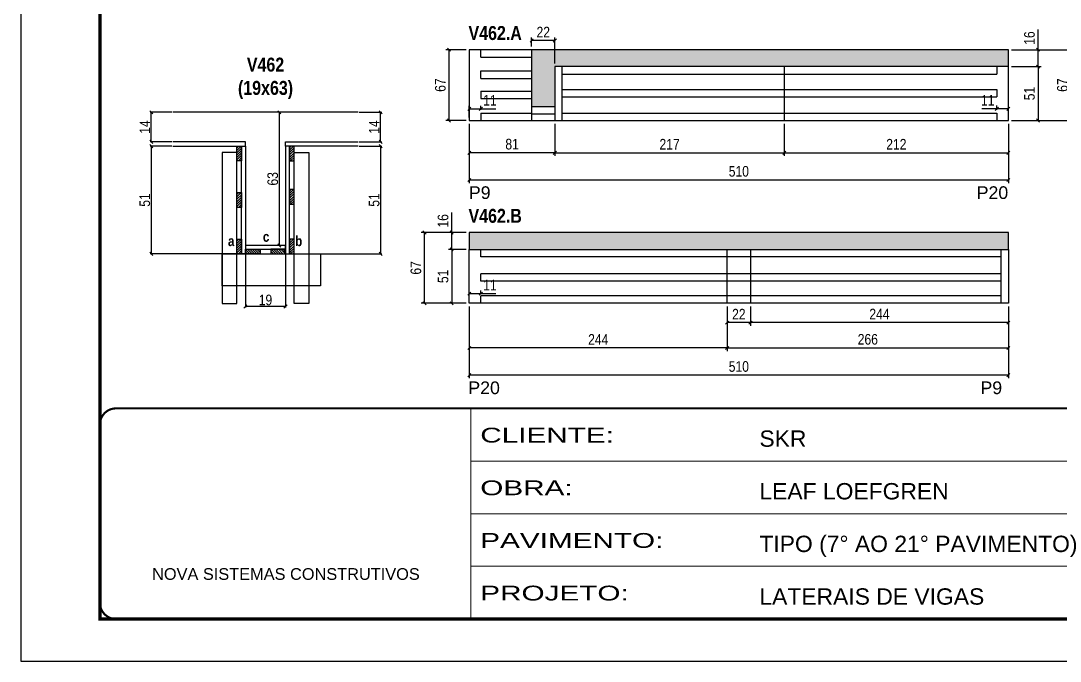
# Model space of a CAD drawing. Extents: x 3309 to 9563, y -2522 to 14608.
# Drawn here: x 4908 to 5891, y 7815 to 8421 of the extents above; entities that cross this region are included whole.
import ezdxf

# ---------------------------------------------------------------- set-up
doc = ezdxf.new("R2010")
doc.units = 0
doc.linetypes.add('CONTINUO', pattern=[0])
doc.linetypes.add('DASHED', pattern=[0.75, 0.5, -0.25])
for name, color, linetype in [('5', 5, 'Continuous'), ('COTA', 241, 'Continuous'), ('detalhes', 4, 'Continuous'), ('NOMENCLATURA', 7, 'Continuous'), ('Painéis', 200, 'Continuous'), ('SARR_2.2x7', 40, 'Continuous'), ('SARR_3.5x7', 81, 'Continuous')]:
    doc.layers.add(name, color=color, linetype=linetype)
for name, color, linetype, lineweight in [('CONCRETO', 251, 'Continuous', 25), ('Folhas', 255, 'Continuous', 9), ('SARRAFO DE PRESSAO', 251, 'DASHED', 9)]:
    doc.layers.add(name, color=color, linetype=linetype, lineweight=lineweight)
doc.layers.add('Laje_Perimetro', color=7, linetype='Continuous', plot=False)
doc.styles.add('ARIAL', font='arial.ttf')
doc.styles.add('COTA TECNICA', font='techl___.ttf', dxfattribs={"height": 10})
doc.styles.add('COTA TECNICA 2X', font='techl___.ttf', dxfattribs={"height": 10})
doc.styles.get("Standard").update_dxf_attribs({"font": 'arial.ttf'})
doc.styles.add('TECNICA', font='techb___.ttf', dxfattribs={"height": 10})
doc.styles.add('Tecnologia', font='')
doc.styles.get('Tecnologia').set_extended_font_data('Forgotten Futurist')
doc.dimstyles.new('PAINEL', dxfattribs={"dimtxt": 10, "dimasz": 3, "dimexe": 3, "dimexo": 3, "dimgap": 3, "dimtad": 1, "dimdec": 1, "dimzin": 12, "dimdsep": 46, "dimtxsty": 'COTA TECNICA', "dimblk1": 'OBLIQUE', "dimblk2": 'OBLIQUE', "dimsah": 1, "dimcen": 0.9, "dimclrd": 4, "dimclre": 4, "dimclrt": 240, "dimadec": 1, "dimazin": 3, "dimtfac": 1, "dimtdec": 1, "dimtmove": 0, "dimatfit": 3, "dimfxl": 1, "dimtolj": 1, "dimtzin": 12, "dimarcsym": 0})
doc.dimstyles.new('SECAO', dxfattribs={"dimscale": 0.333333, "dimtxt": 5, "dimasz": 9, "dimexe": 3, "dimexo": 3, "dimgap": 3, "dimtad": 1, "dimdec": 1, "dimlfac": 0.5, "dimzin": 12, "dimdsep": 46, "dimtxsty": 'COTA TECNICA 2X', "dimblk1": 'OBLIQUE', "dimblk2": 'OBLIQUE', "dimsah": 1, "dimcen": 0.9, "dimclrd": 4, "dimclre": 4, "dimclrt": 240, "dimadec": 1, "dimazin": 3, "dimtfac": 1, "dimtdec": 1, "dimtmove": 0, "dimatfit": 3, "dimfxl": 1, "dimtolj": 1, "dimtzin": 12, "dimarcsym": 0})
pattern_1 = [(135, (38355.8863, -115311.7013), (-1.122532015, -1.122532015), [])]
pattern_2 = [(45, (-118399.822, -24933.0702), (-1.122532015, 1.122532015), [])]
pattern_3 = [(45, (-118399.822, -25021.0702), (-1.122532015, 1.122532015), [])]

# ---------------------------------------------------------------- blocks, each defined once
blk = doc.blocks.new('9999999999')
at = {"color": 30, "linetype": 'CONTINUO'}
for p, q in [((98564.56, 34230.21), (98564.56, 34429.45)), ((98564.56, 34379.64), (99583.98, 34379.64)), ((98564.56, 34329.83), (99487.98, 34329.83)), ((98564.56, 34280.02), (99487.98, 34280.02))]:
    blk.add_line(p, q, dxfattribs=at)
at = {"color": 30, "linetype": 'CONTINUO', "const_width": 2}
blk.add_lwpolyline([(99583.98, 34230.21), (99583.98, 34414.45, 0.414214), (99568.98, 34429.45), (98228.98, 34429.45, 0.414214), (98213.98, 34414.45), (98213.98, 34245.21, 0.414214), (98228.98, 34230.21), (99583.98, 34230.21)], format="xyb", dxfattribs=at)
at = {"layer": 'Folhas'}
blk.add_lwpolyline([(98138.98, 34190.21), (99623.98, 34190.21), (99623.98, 35240.21), (98138.98, 35240.21)], close=True, dxfattribs=at)
at = {"layer": 'Folhas', "color": 30, "const_width": 3}
blk.add_lwpolyline([(98213.98, 34230.21), (99583.98, 34230.21), (99583.98, 35200.21), (98213.98, 35200.21)], close=True, dxfattribs=at)
at = {"color": 7, "linetype": 'Continuous', "ltscale": 5, "style": 'ARIAL'}
for s, height, p in [('SKR', 15.483, (98837.68, 34393.13)), ('LEAF LOEFGREN', 15.4829, (98837.68, 34343.32)), ('TIPO (7° AO 21° PAVIMENTO)', 15.4829, (98837.68, 34293.51)), ('NOVA SISTEMAS CONSTRUTIVOS', 11.0592, (98263.19, 34267.21)), ('LATERAIS DE VIGAS', 15.4829, (98837.68, 34243.7))]:
    blk.add_text(s, height=height, dxfattribs=at).set_placement(p)
at = {"layer": 'Folhas', "color": 7, "style": 'Tecnologia', "width": 1.5}
for s, p in [('CLIENTE:', (98573.65, 34397.17)), ('OBRA:', (98573.65, 34347.31)), ('PAVIMENTO:', (98573.65, 34297.5)), ('PROJETO:', (98573.65, 34247.69))]:
    blk.add_text(s, height=14, dxfattribs=at).set_placement(p)
blk = doc.blocks.new('_Oblique')
at = {"color": 0, "linetype": 'ByBlock', "lineweight": -2}
blk.add_line((-0.5, -0.5), (0.5, 0.5), dxfattribs=at)
blk = doc.blocks.new('*D2067')
at = {"layer": 'COTA', "color": 4, "lineweight": -2, "transparency": 16777216}
for p, q in [((5120.35, 8199.47), (5120.35, 8149.72)), ((5158.35, 8199.47), (5158.35, 8149.72)), ((5158.35, 8150.72), (5120.35, 8150.72))]:
    blk.add_line(p, q, dxfattribs=at)
at = {"layer": 'Defpoints', "color": 0, "transparency": 16777216}
for p in [(5120.35, 8200.47), (5158.35, 8200.47), (5120.35, 8150.72)]:
    blk.add_point(p, dxfattribs=at)
at = {"layer": 'COTA', "color": 4, "lineweight": -2, "transparency": 16777216, "xscale": 3, "yscale": 3, "zscale": 3, "rotation": 180}
blk.add_blockref('_Oblique', (5120.35, 8150.72), dxfattribs=at)
at = {"layer": 'COTA', "color": 4, "lineweight": -2, "transparency": 16777216, "xscale": 3, "yscale": 3, "zscale": 3}
blk.add_blockref('_Oblique', (5158.35, 8150.72), dxfattribs=at)
at = {"layer": 'COTA', "color": 240, "transparency": 16777216, "insert": (5139.35, 8156.81), "char_height": 10, "attachment_point": 5, "style": 'COTA TECNICA 2X'}
blk.add_mtext('\\A1;19', dxfattribs=at)
blk = doc.blocks.new('*D2068')
at = {"layer": 'COTA', "color": 4, "lineweight": -2, "transparency": 16777216}
for p, q in [((5050.65, 8302.47), (5030.3, 8302.47)), ((5031.3, 8302.47), (5031.3, 8200.47)), ((5111.35, 8200.47), (5030.3, 8200.47))]:
    blk.add_line(p, q, dxfattribs=at)
at = {"layer": 'Defpoints', "color": 0, "transparency": 16777216}
for p in [(5051.65, 8302.47), (5031.3, 8200.47), (5112.35, 8200.47, 0)]:
    blk.add_point(p, dxfattribs=at)
at = {"layer": 'COTA', "color": 4, "lineweight": -2, "transparency": 16777216, "xscale": 3, "yscale": 3, "zscale": 3}
for p, rotation in [((5031.3, 8302.47), 90), ((5031.3, 8200.47), 270)]:
    blk.add_blockref('_Oblique', p, dxfattribs=dict(at, rotation=rotation))
at = {"layer": 'COTA', "color": 240, "transparency": 16777216, "insert": (5025.19, 8251.47), "char_height": 10, "attachment_point": 5, "rotation": 90, "style": 'COTA TECNICA 2X'}
blk.add_mtext('\\A1;51', dxfattribs=at)
blk = doc.blocks.new('*D2069')
at = {"layer": 'COTA', "color": 4, "lineweight": -2, "transparency": 16777216}
for p, q in [((5228.05, 8302.47), (5249.27, 8302.47)), ((5248.27, 8302.47), (5248.27, 8200.47)), ((5167.35, 8200.47), (5249.27, 8200.47))]:
    blk.add_line(p, q, dxfattribs=at)
at = {"layer": 'Defpoints', "color": 0, "transparency": 16777216}
for p in [(5227.05, 8302.47), (5166.35, 8200.47, 0), (5248.27, 8200.47)]:
    blk.add_point(p, dxfattribs=at)
at = {"layer": 'COTA', "color": 4, "lineweight": -2, "transparency": 16777216, "xscale": 3, "yscale": 3, "zscale": 3}
for p, rotation in [((5248.27, 8302.47), 90), ((5248.27, 8200.47), 270)]:
    blk.add_blockref('_Oblique', p, dxfattribs=dict(at, rotation=rotation))
at = {"layer": 'COTA', "color": 240, "transparency": 16777216, "insert": (5242.16, 8251.47), "char_height": 10, "attachment_point": 5, "rotation": 90, "style": 'COTA TECNICA 2X'}
blk.add_mtext('\\A1;51', dxfattribs=at)
blk = doc.blocks.new('*D2070')
at = {"layer": 'COTA', "color": 4, "lineweight": -2, "transparency": 16777216}
for p, q in [((5157.35, 8334.47), (5151.49, 8334.47)), ((5152.49, 8208.47), (5152.49, 8334.47)), ((5157.35, 8208.47), (5151.49, 8208.47))]:
    blk.add_line(p, q, dxfattribs=at)
at = {"layer": 'Defpoints', "color": 0, "transparency": 16777216}
for p in [(5152.49, 8334.47), (5158.35, 8334.47), (5158.35, 8208.47)]:
    blk.add_point(p, dxfattribs=at)
at = {"layer": 'COTA', "color": 4, "lineweight": -2, "transparency": 16777216, "xscale": 3, "yscale": 3, "zscale": 3}
for p, rotation in [((5152.49, 8334.47), 90), ((5152.49, 8208.47), 270)]:
    blk.add_blockref('_Oblique', p, dxfattribs=dict(at, rotation=rotation))
at = {"layer": 'COTA', "color": 240, "transparency": 16777216, "insert": (5146.27, 8271.47), "char_height": 10, "attachment_point": 5, "rotation": 90, "style": 'COTA TECNICA 2X'}
blk.add_mtext('\\A1;63', dxfattribs=at)
blk = doc.blocks.new('*D2071')
at = {"layer": 'COTA', "color": 4, "lineweight": -2, "transparency": 16777216}
for p, q in [((5228.05, 8334.47), (5249.27, 8334.47)), ((5248.27, 8306.47), (5248.27, 8334.47)), ((5228.05, 8306.47), (5249.27, 8306.47))]:
    blk.add_line(p, q, dxfattribs=at)
at = {"layer": 'Defpoints', "color": 0, "transparency": 16777216}
for p in [(5227.05, 8334.47), (5248.27, 8334.47), (5227.05, 8306.47)]:
    blk.add_point(p, dxfattribs=at)
at = {"layer": 'COTA', "color": 4, "lineweight": -2, "transparency": 16777216, "xscale": 3, "yscale": 3, "zscale": 3}
for p, rotation in [((5248.27, 8334.47), 90), ((5248.27, 8306.47), 270)]:
    blk.add_blockref('_Oblique', p, dxfattribs=dict(at, rotation=rotation))
at = {"layer": 'COTA', "color": 240, "transparency": 16777216, "insert": (5242.19, 8320.47), "char_height": 10, "attachment_point": 5, "rotation": 90, "style": 'COTA TECNICA 2X'}
blk.add_mtext('\\A1;14', dxfattribs=at)
blk = doc.blocks.new('*D2072')
at = {"layer": 'COTA', "color": 4, "lineweight": -2, "transparency": 16777216}
for p, q in [((5050.65, 8334.47), (5030.3, 8334.47)), ((5031.3, 8306.47), (5031.3, 8334.47)), ((5050.65, 8306.47), (5030.3, 8306.47))]:
    blk.add_line(p, q, dxfattribs=at)
at = {"layer": 'Defpoints', "color": 0, "transparency": 16777216}
for p in [(5031.3, 8334.47), (5051.65, 8334.47), (5051.65, 8306.47)]:
    blk.add_point(p, dxfattribs=at)
at = {"layer": 'COTA', "color": 4, "lineweight": -2, "transparency": 16777216, "xscale": 3, "yscale": 3, "zscale": 3}
for p, rotation in [((5031.3, 8334.47), 90), ((5031.3, 8306.47), 270)]:
    blk.add_blockref('_Oblique', p, dxfattribs=dict(at, rotation=rotation))
at = {"layer": 'COTA', "color": 240, "transparency": 16777216, "insert": (5025.23, 8320.47), "char_height": 10, "attachment_point": 5, "rotation": 90, "style": 'COTA TECNICA 2X'}
blk.add_mtext('\\A1;14', dxfattribs=at)
blk = doc.blocks.new('*D2078')
at = {"layer": 'COTA', "color": 4, "lineweight": -2, "transparency": 16777216}
for p, q in [((5332.12, 8323.68), (5332.12, 8267.43)), ((5842.12, 8323.68), (5842.12, 8267.43)), ((5332.12, 8270.43), (5842.12, 8270.43))]:
    blk.add_line(p, q, dxfattribs=at)
at = {"layer": 'Defpoints', "color": 0, "transparency": 16777216}
for p in [(5332.12, 8326.68), (5842.12, 8326.68), (5842.12, 8270.43)]:
    blk.add_point(p, dxfattribs=at)
at = {"layer": 'COTA', "color": 4, "lineweight": -2, "transparency": 16777216, "xscale": 3, "yscale": 3, "zscale": 3, "rotation": 180}
blk.add_blockref('_Oblique', (5332.12, 8270.43), dxfattribs=at)
at = {"layer": 'COTA', "color": 4, "lineweight": -2, "transparency": 16777216, "xscale": 3, "yscale": 3, "zscale": 3}
blk.add_blockref('_Oblique', (5842.12, 8270.43), dxfattribs=at)
at = {"layer": 'COTA', "color": 240, "transparency": 16777216, "insert": (5587.12, 8278.54), "char_height": 10, "attachment_point": 5, "style": 'COTA TECNICA'}
blk.add_mtext('\\A1;510', dxfattribs=at)
blk = doc.blocks.new('*D2079')
at = {"layer": 'COTA', "color": 4, "lineweight": -2, "transparency": 16777216}
for p, q in [((5413.12, 8323.68), (5413.12, 8293.16)), ((5630.12, 8323.68), (5630.12, 8293.16)), ((5413.12, 8296.16), (5630.12, 8296.16))]:
    blk.add_line(p, q, dxfattribs=at)
at = {"layer": 'Defpoints', "color": 0, "transparency": 16777216}
for p in [(5413.12, 8326.68), (5630.12, 8326.68), (5630.12, 8296.16)]:
    blk.add_point(p, dxfattribs=at)
at = {"layer": 'COTA', "color": 4, "lineweight": -2, "transparency": 16777216, "xscale": 3, "yscale": 3, "zscale": 3, "rotation": 180}
blk.add_blockref('_Oblique', (5413.12, 8296.16), dxfattribs=at)
at = {"layer": 'COTA', "color": 4, "lineweight": -2, "transparency": 16777216, "xscale": 3, "yscale": 3, "zscale": 3}
blk.add_blockref('_Oblique', (5630.12, 8296.16), dxfattribs=at)
at = {"layer": 'COTA', "color": 240, "transparency": 16777216, "insert": (5521.62, 8304.23), "char_height": 10, "attachment_point": 5, "style": 'COTA TECNICA'}
blk.add_mtext('\\A1;217', dxfattribs=at)
blk = doc.blocks.new('*D2080')
at = {"layer": 'COTA', "color": 4, "lineweight": -2, "transparency": 16777216}
for p, q in [((5630.12, 8323.68), (5630.12, 8293.16)), ((5842.12, 8323.68), (5842.12, 8293.16)), ((5630.12, 8296.16), (5842.12, 8296.16))]:
    blk.add_line(p, q, dxfattribs=at)
at = {"layer": 'Defpoints', "color": 0, "transparency": 16777216}
for p in [(5630.12, 8326.68), (5842.12, 8326.68), (5842.12, 8296.16)]:
    blk.add_point(p, dxfattribs=at)
at = {"layer": 'COTA', "color": 4, "lineweight": -2, "transparency": 16777216, "xscale": 3, "yscale": 3, "zscale": 3, "rotation": 180}
blk.add_blockref('_Oblique', (5630.12, 8296.16), dxfattribs=at)
at = {"layer": 'COTA', "color": 4, "lineweight": -2, "transparency": 16777216, "xscale": 3, "yscale": 3, "zscale": 3}
blk.add_blockref('_Oblique', (5842.12, 8296.16), dxfattribs=at)
at = {"layer": 'COTA', "color": 240, "transparency": 16777216, "insert": (5736.12, 8304.22), "char_height": 10, "attachment_point": 5, "style": 'COTA TECNICA'}
blk.add_mtext('\\A1;212', dxfattribs=at)
blk = doc.blocks.new('*D2081')
at = {"layer": 'COTA', "color": 4, "lineweight": -2, "transparency": 16777216}
for p, q in [((5845.12, 8377.68), (5873.18, 8377.68)), ((5870.18, 8377.68), (5870.18, 8326.68)), ((5845.12, 8326.68), (5873.18, 8326.68))]:
    blk.add_line(p, q, dxfattribs=at)
at = {"layer": 'Defpoints', "color": 0, "transparency": 16777216}
for p in [(5842.12, 8377.68), (5842.12, 8326.68), (5870.18, 8326.68)]:
    blk.add_point(p, dxfattribs=at)
at = {"layer": 'COTA', "color": 4, "lineweight": -2, "transparency": 16777216, "xscale": 3, "yscale": 3, "zscale": 3}
for p, rotation in [((5870.18, 8377.68), 90), ((5870.18, 8326.68), 270)]:
    blk.add_blockref('_Oblique', p, dxfattribs=dict(at, rotation=rotation))
at = {"layer": 'COTA', "color": 240, "transparency": 16777216, "insert": (5862.07, 8352.18), "char_height": 10, "attachment_point": 5, "rotation": 90, "style": 'COTA TECNICA'}
blk.add_mtext('\\A1;51', dxfattribs=at)
blk = doc.blocks.new('*D2082')
at = {"layer": 'COTA', "color": 4, "lineweight": -2, "transparency": 16777216}
for p, q in [((5870.18, 8393.68), (5870.18, 8412.69)), ((5845.12, 8393.68), (5873.18, 8393.68)), ((5870.18, 8377.68), (5870.18, 8393.68)), ((5845.12, 8377.68), (5873.18, 8377.68))]:
    blk.add_line(p, q, dxfattribs=at)
at = {"layer": 'Defpoints', "color": 0, "transparency": 16777216}
for p in [(5842.12, 8393.68), (5870.18, 8393.68), (5842.12, 8377.68)]:
    blk.add_point(p, dxfattribs=at)
at = {"layer": 'COTA', "color": 4, "lineweight": -2, "transparency": 16777216, "xscale": 3, "yscale": 3, "zscale": 3}
for p, rotation in [((5870.18, 8393.68), 90), ((5870.18, 8377.68), 270)]:
    blk.add_blockref('_Oblique', p, dxfattribs=dict(at, rotation=rotation))
at = {"layer": 'COTA', "color": 240, "transparency": 16777216, "insert": (5862.08, 8404.69), "char_height": 10, "attachment_point": 5, "rotation": 90, "style": 'COTA TECNICA'}
blk.add_mtext('\\A1;16', dxfattribs=at)
blk = doc.blocks.new('*D2083')
at = {"layer": 'COTA', "color": 4, "lineweight": -2, "transparency": 16777216}
for p, q in [((5845.12, 8393.68), (5904.31, 8393.68)), ((5901.31, 8326.68), (5901.31, 8393.68)), ((5845.12, 8326.68), (5904.31, 8326.68))]:
    blk.add_line(p, q, dxfattribs=at)
at = {"layer": 'Defpoints', "color": 0, "transparency": 16777216}
for p in [(5842.12, 8393.68), (5901.31, 8393.68), (5842.12, 8326.68)]:
    blk.add_point(p, dxfattribs=at)
at = {"layer": 'COTA', "color": 4, "lineweight": -2, "transparency": 16777216, "xscale": 3, "yscale": 3, "zscale": 3}
for p, rotation in [((5901.31, 8393.68), 90), ((5901.31, 8326.68), 270)]:
    blk.add_blockref('_Oblique', p, dxfattribs=dict(at, rotation=rotation))
at = {"layer": 'COTA', "color": 240, "transparency": 16777216, "insert": (5893.21, 8360.18), "char_height": 10, "attachment_point": 5, "rotation": 90, "style": 'COTA TECNICA'}
blk.add_mtext('\\A1;67', dxfattribs=at)
blk = doc.blocks.new('*D2084')
at = {"layer": 'COTA', "color": 4, "lineweight": -2, "transparency": 16777216}
for p, q in [((5831.12, 8336.68), (5831.12, 8340.77)), ((5842.12, 8329.68), (5842.12, 8340.77)), ((5831.12, 8337.77), (5817.03, 8337.77)), ((5842.12, 8337.77), (5831.12, 8337.77))]:
    blk.add_line(p, q, dxfattribs=at)
at = {"layer": 'Defpoints', "color": 0, "transparency": 16777216}
for p in [(5831.12, 8337.77), (5831.12, 8333.68), (5842.12, 8326.68)]:
    blk.add_point(p, dxfattribs=at)
at = {"layer": 'COTA', "color": 4, "lineweight": -2, "transparency": 16777216, "xscale": 3, "yscale": 3, "zscale": 3, "rotation": 180}
blk.add_blockref('_Oblique', (5831.12, 8337.77), dxfattribs=at)
at = {"layer": 'COTA', "color": 4, "lineweight": -2, "transparency": 16777216, "xscale": 3, "yscale": 3, "zscale": 3}
blk.add_blockref('_Oblique', (5842.12, 8337.77), dxfattribs=at)
at = {"layer": 'COTA', "color": 240, "transparency": 16777216, "insert": (5822.57, 8345.82), "char_height": 10, "attachment_point": 5, "style": 'COTA TECNICA'}
blk.add_mtext('\\A1;11', dxfattribs=at)
blk = doc.blocks.new('*D2073')
at = {"layer": 'COTA', "color": 4, "lineweight": -2, "transparency": 16777216}
for p, q in [((5332.12, 8323.68), (5332.12, 8293.16)), ((5413.12, 8323.68), (5413.12, 8293.16)), ((5413.12, 8296.16), (5332.12, 8296.16))]:
    blk.add_line(p, q, dxfattribs=at)
at = {"layer": 'Defpoints', "color": 0, "transparency": 16777216}
for p in [(5332.12, 8326.68), (5413.12, 8326.68), (5332.12, 8296.16)]:
    blk.add_point(p, dxfattribs=at)
at = {"layer": 'COTA', "color": 4, "lineweight": -2, "transparency": 16777216, "xscale": 3, "yscale": 3, "zscale": 3, "rotation": 180}
blk.add_blockref('_Oblique', (5332.12, 8296.16), dxfattribs=at)
at = {"layer": 'COTA', "color": 4, "lineweight": -2, "transparency": 16777216, "xscale": 3, "yscale": 3, "zscale": 3}
blk.add_blockref('_Oblique', (5413.12, 8296.16), dxfattribs=at)
at = {"layer": 'COTA', "color": 240, "transparency": 16777216, "insert": (5372.62, 8304.25), "char_height": 10, "attachment_point": 5, "style": 'COTA TECNICA'}
blk.add_mtext('\\A1;81', dxfattribs=at)
blk = doc.blocks.new('*D2074')
at = {"layer": 'COTA', "color": 4, "lineweight": -2, "transparency": 16777216}
for p, q in [((5391.12, 8396.68), (5391.12, 8405.34)), ((5413.12, 8402.34), (5391.12, 8402.34)), ((5413.12, 8380.68), (5413.12, 8405.34))]:
    blk.add_line(p, q, dxfattribs=at)
at = {"layer": 'Defpoints', "color": 0, "transparency": 16777216}
for p in [(5391.12, 8402.34), (5391.12, 8393.68), (5413.12, 8377.68)]:
    blk.add_point(p, dxfattribs=at)
at = {"layer": 'COTA', "color": 4, "lineweight": -2, "transparency": 16777216, "xscale": 3, "yscale": 3, "zscale": 3, "rotation": 180}
blk.add_blockref('_Oblique', (5391.12, 8402.34), dxfattribs=at)
at = {"layer": 'COTA', "color": 4, "lineweight": -2, "transparency": 16777216, "xscale": 3, "yscale": 3, "zscale": 3}
blk.add_blockref('_Oblique', (5413.12, 8402.34), dxfattribs=at)
at = {"layer": 'COTA', "color": 240, "transparency": 16777216, "insert": (5402.12, 8410.34), "char_height": 10, "attachment_point": 5, "style": 'COTA TECNICA'}
blk.add_mtext('\\A1;22', dxfattribs=at)
blk = doc.blocks.new('*D2076')
at = {"layer": 'COTA', "color": 4, "lineweight": -2, "transparency": 16777216}
for p, q in [((5332.12, 8329.68), (5332.12, 8340.7)), ((5343.12, 8336.68), (5343.12, 8340.7)), ((5332.12, 8337.7), (5343.12, 8337.7)), ((5343.12, 8337.7), (5357.2, 8337.7))]:
    blk.add_line(p, q, dxfattribs=at)
at = {"layer": 'Defpoints', "color": 0, "transparency": 16777216}
for p in [(5343.12, 8337.7), (5343.12, 8333.68), (5332.12, 8326.68)]:
    blk.add_point(p, dxfattribs=at)
at = {"layer": 'COTA', "color": 4, "lineweight": -2, "transparency": 16777216, "xscale": 3, "yscale": 3, "zscale": 3, "rotation": 180}
blk.add_blockref('_Oblique', (5332.12, 8337.7), dxfattribs=at)
at = {"layer": 'COTA', "color": 4, "lineweight": -2, "transparency": 16777216, "xscale": 3, "yscale": 3, "zscale": 3}
blk.add_blockref('_Oblique', (5343.12, 8337.7), dxfattribs=at)
at = {"layer": 'COTA', "color": 240, "transparency": 16777216, "insert": (5351.66, 8345.76), "char_height": 10, "attachment_point": 5, "style": 'COTA TECNICA'}
blk.add_mtext('\\A1;11', dxfattribs=at)
blk = doc.blocks.new('*D2077')
at = {"layer": 'COTA', "color": 4, "lineweight": -2, "transparency": 16777216}
for p, q in [((5329.12, 8393.68), (5309.88, 8393.68)), ((5312.88, 8393.68), (5312.88, 8326.68)), ((5329.12, 8326.68), (5309.88, 8326.68))]:
    blk.add_line(p, q, dxfattribs=at)
at = {"layer": 'Defpoints', "color": 0, "transparency": 16777216}
for p in [(5332.12, 8393.68), (5312.88, 8326.68), (5332.12, 8326.68)]:
    blk.add_point(p, dxfattribs=at)
at = {"layer": 'COTA', "color": 4, "lineweight": -2, "transparency": 16777216, "xscale": 3, "yscale": 3, "zscale": 3}
for p, rotation in [((5312.88, 8393.68), 90), ((5312.88, 8326.68), 270)]:
    blk.add_blockref('_Oblique', p, dxfattribs=dict(at, rotation=rotation))
at = {"layer": 'COTA', "color": 240, "transparency": 16777216, "insert": (5304.78, 8360.18), "char_height": 10, "attachment_point": 5, "rotation": 90, "style": 'COTA TECNICA'}
blk.add_mtext('\\A1;67', dxfattribs=at)
blk = doc.blocks.new('*D2090')
at = {"layer": 'COTA', "color": 4, "lineweight": -2, "transparency": 16777216}
for p, q in [((5332.12, 8150.7), (5332.12, 8082.75)), ((5842.12, 8150.7), (5842.12, 8082.75)), ((5842.12, 8085.75), (5332.12, 8085.75))]:
    blk.add_line(p, q, dxfattribs=at)
at = {"layer": 'Defpoints', "color": 0, "transparency": 16777216}
for p in [(5332.12, 8153.7), (5842.12, 8153.7), (5332.12, 8085.75)]:
    blk.add_point(p, dxfattribs=at)
at = {"layer": 'COTA', "color": 4, "lineweight": -2, "transparency": 16777216, "xscale": 3, "yscale": 3, "zscale": 3, "rotation": 180}
blk.add_blockref('_Oblique', (5332.12, 8085.75), dxfattribs=at)
at = {"layer": 'COTA', "color": 4, "lineweight": -2, "transparency": 16777216, "xscale": 3, "yscale": 3, "zscale": 3}
blk.add_blockref('_Oblique', (5842.12, 8085.75), dxfattribs=at)
at = {"layer": 'COTA', "color": 240, "transparency": 16777216, "insert": (5587.12, 8093.86), "char_height": 10, "attachment_point": 5, "style": 'COTA TECNICA'}
blk.add_mtext('\\A1;510', dxfattribs=at)
blk = doc.blocks.new('*D2091')
at = {"layer": 'COTA', "color": 4, "lineweight": -2, "transparency": 16777216}
for p, q in [((5598.12, 8150.7), (5598.12, 8132.43)), ((5842.12, 8150.7), (5842.12, 8132.43)), ((5842.12, 8135.43), (5598.12, 8135.43))]:
    blk.add_line(p, q, dxfattribs=at)
at = {"layer": 'Defpoints', "color": 0, "transparency": 16777216}
for p in [(5598.12, 8153.7), (5842.12, 8153.7), (5598.12, 8135.43)]:
    blk.add_point(p, dxfattribs=at)
at = {"layer": 'COTA', "color": 4, "lineweight": -2, "transparency": 16777216, "xscale": 3, "yscale": 3, "zscale": 3, "rotation": 180}
blk.add_blockref('_Oblique', (5598.12, 8135.43), dxfattribs=at)
at = {"layer": 'COTA', "color": 4, "lineweight": -2, "transparency": 16777216, "xscale": 3, "yscale": 3, "zscale": 3}
blk.add_blockref('_Oblique', (5842.12, 8135.43), dxfattribs=at)
at = {"layer": 'COTA', "color": 240, "transparency": 16777216, "insert": (5720.12, 8143.5), "char_height": 10, "attachment_point": 5, "style": 'COTA TECNICA'}
blk.add_mtext('\\A1;244', dxfattribs=at)
blk = doc.blocks.new('*D2086')
at = {"layer": 'COTA', "color": 4, "lineweight": -2, "transparency": 16777216}
for p, q in [((5332.12, 8150.7), (5332.12, 8108.47)), ((5576.12, 8150.7), (5576.12, 8108.47)), ((5576.12, 8111.47), (5332.12, 8111.47))]:
    blk.add_line(p, q, dxfattribs=at)
at = {"layer": 'Defpoints', "color": 0, "transparency": 16777216}
for p in [(5332.12, 8153.7), (5576.12, 8153.7), (5332.12, 8111.47)]:
    blk.add_point(p, dxfattribs=at)
at = {"layer": 'COTA', "color": 4, "lineweight": -2, "transparency": 16777216, "xscale": 3, "yscale": 3, "zscale": 3, "rotation": 180}
blk.add_blockref('_Oblique', (5332.12, 8111.47), dxfattribs=at)
at = {"layer": 'COTA', "color": 4, "lineweight": -2, "transparency": 16777216, "xscale": 3, "yscale": 3, "zscale": 3}
blk.add_blockref('_Oblique', (5576.12, 8111.47), dxfattribs=at)
at = {"layer": 'COTA', "color": 240, "transparency": 16777216, "insert": (5454.12, 8119.54), "char_height": 10, "attachment_point": 5, "style": 'COTA TECNICA'}
blk.add_mtext('\\A1;244', dxfattribs=at)
blk = doc.blocks.new('*D2092')
at = {"layer": 'COTA', "color": 4, "lineweight": -2, "transparency": 16777216}
for p, q in [((5576.12, 8150.7), (5576.12, 8132.43)), ((5598.12, 8150.7), (5598.12, 8132.43)), ((5598.12, 8135.43), (5576.12, 8135.43))]:
    blk.add_line(p, q, dxfattribs=at)
at = {"layer": 'Defpoints', "color": 0, "transparency": 16777216}
for p in [(5576.12, 8153.7), (5598.12, 8153.7), (5576.12, 8135.43)]:
    blk.add_point(p, dxfattribs=at)
at = {"layer": 'COTA', "color": 4, "lineweight": -2, "transparency": 16777216, "xscale": 3, "yscale": 3, "zscale": 3, "rotation": 180}
blk.add_blockref('_Oblique', (5576.12, 8135.43), dxfattribs=at)
at = {"layer": 'COTA', "color": 4, "lineweight": -2, "transparency": 16777216, "xscale": 3, "yscale": 3, "zscale": 3}
blk.add_blockref('_Oblique', (5598.12, 8135.43), dxfattribs=at)
at = {"layer": 'COTA', "color": 240, "transparency": 16777216, "insert": (5587.12, 8143.43), "char_height": 10, "attachment_point": 5, "style": 'COTA TECNICA'}
blk.add_mtext('\\A1;22', dxfattribs=at)
blk = doc.blocks.new('*D2093')
at = {"layer": 'COTA', "color": 4, "lineweight": -2, "transparency": 16777216}
for p, q in [((5332.12, 8156.7), (5332.12, 8165.89)), ((5332.12, 8162.89), (5343.12, 8162.89)), ((5343.12, 8163.7), (5343.12, 8165.89)), ((5343.12, 8162.89), (5357.2, 8162.89))]:
    blk.add_line(p, q, dxfattribs=at)
at = {"layer": 'Defpoints', "color": 0, "transparency": 16777216}
for p in [(5343.12, 8162.89), (5332.12, 8153.7), (5343.12, 8160.7)]:
    blk.add_point(p, dxfattribs=at)
at = {"layer": 'COTA', "color": 4, "lineweight": -2, "transparency": 16777216, "xscale": 3, "yscale": 3, "zscale": 3, "rotation": 180}
blk.add_blockref('_Oblique', (5332.12, 8162.89), dxfattribs=at)
at = {"layer": 'COTA', "color": 4, "lineweight": -2, "transparency": 16777216, "xscale": 3, "yscale": 3, "zscale": 3}
blk.add_blockref('_Oblique', (5343.12, 8162.89), dxfattribs=at)
at = {"layer": 'COTA', "color": 240, "transparency": 16777216, "insert": (5351.66, 8170.95), "char_height": 10, "attachment_point": 5, "style": 'COTA TECNICA'}
blk.add_mtext('\\A1;11', dxfattribs=at)
blk = doc.blocks.new('*D2087')
at = {"layer": 'COTA', "color": 4, "lineweight": -2, "transparency": 16777216}
for p, q in [((5329.12, 8204.7), (5312.47, 8204.7)), ((5315.47, 8204.7), (5315.47, 8153.7)), ((5329.12, 8153.7), (5312.47, 8153.7))]:
    blk.add_line(p, q, dxfattribs=at)
at = {"layer": 'Defpoints', "color": 0, "transparency": 16777216}
for p in [(5332.12, 8204.7), (5315.47, 8153.7), (5332.12, 8153.7)]:
    blk.add_point(p, dxfattribs=at)
at = {"layer": 'COTA', "color": 4, "lineweight": -2, "transparency": 16777216, "xscale": 3, "yscale": 3, "zscale": 3}
for p, rotation in [((5315.47, 8204.7), 90), ((5315.47, 8153.7), 270)]:
    blk.add_blockref('_Oblique', p, dxfattribs=dict(at, rotation=rotation))
at = {"layer": 'COTA', "color": 240, "transparency": 16777216, "insert": (5307.36, 8179.2), "char_height": 10, "attachment_point": 5, "rotation": 90, "style": 'COTA TECNICA'}
blk.add_mtext('\\A1;51', dxfattribs=at)
blk = doc.blocks.new('*D2088')
at = {"layer": 'COTA', "color": 4, "lineweight": -2, "transparency": 16777216}
for p, q in [((5315.47, 8220.7), (5315.47, 8239.71)), ((5329.12, 8220.7), (5312.47, 8220.7)), ((5315.47, 8204.7), (5315.47, 8220.7)), ((5329.12, 8204.7), (5312.47, 8204.7))]:
    blk.add_line(p, q, dxfattribs=at)
at = {"layer": 'Defpoints', "color": 0, "transparency": 16777216}
for p in [(5315.47, 8220.7), (5332.12, 8220.7), (5332.12, 8204.7)]:
    blk.add_point(p, dxfattribs=at)
at = {"layer": 'COTA', "color": 4, "lineweight": -2, "transparency": 16777216, "xscale": 3, "yscale": 3, "zscale": 3}
for p, rotation in [((5315.47, 8220.7), 90), ((5315.47, 8204.7), 270)]:
    blk.add_blockref('_Oblique', p, dxfattribs=dict(at, rotation=rotation))
at = {"layer": 'COTA', "color": 240, "transparency": 16777216, "insert": (5307.37, 8231.7), "char_height": 10, "attachment_point": 5, "rotation": 90, "style": 'COTA TECNICA'}
blk.add_mtext('\\A1;16', dxfattribs=at)
blk = doc.blocks.new('*D2089')
at = {"layer": 'COTA', "color": 4, "lineweight": -2, "transparency": 16777216}
for p, q in [((5329.12, 8220.7), (5286.76, 8220.7)), ((5289.76, 8153.7), (5289.76, 8220.7)), ((5329.12, 8153.7), (5286.76, 8153.7))]:
    blk.add_line(p, q, dxfattribs=at)
at = {"layer": 'Defpoints', "color": 0, "transparency": 16777216}
for p in [(5289.76, 8220.7), (5332.12, 8220.7), (5332.12, 8153.7)]:
    blk.add_point(p, dxfattribs=at)
at = {"layer": 'COTA', "color": 4, "lineweight": -2, "transparency": 16777216, "xscale": 3, "yscale": 3, "zscale": 3}
for p, rotation in [((5289.76, 8220.7), 90), ((5289.76, 8153.7), 270)]:
    blk.add_blockref('_Oblique', p, dxfattribs=dict(at, rotation=rotation))
at = {"layer": 'COTA', "color": 240, "transparency": 16777216, "insert": (5281.66, 8187.2), "char_height": 10, "attachment_point": 5, "rotation": 90, "style": 'COTA TECNICA'}
blk.add_mtext('\\A1;67', dxfattribs=at)
blk = doc.blocks.new('*D2094')
at = {"layer": 'COTA', "color": 4, "lineweight": -2, "transparency": 16777216}
for p, q in [((5576.12, 8150.7), (5576.12, 8108.47)), ((5842.12, 8150.7), (5842.12, 8108.47)), ((5576.12, 8111.47), (5842.12, 8111.47))]:
    blk.add_line(p, q, dxfattribs=at)
at = {"layer": 'Defpoints', "color": 0, "transparency": 16777216}
for p in [(5576.12, 8153.7), (5842.12, 8153.7), (5842.12, 8111.47)]:
    blk.add_point(p, dxfattribs=at)
at = {"layer": 'COTA', "color": 4, "lineweight": -2, "transparency": 16777216, "xscale": 3, "yscale": 3, "zscale": 3, "rotation": 180}
blk.add_blockref('_Oblique', (5576.12, 8111.47), dxfattribs=at)
at = {"layer": 'COTA', "color": 4, "lineweight": -2, "transparency": 16777216, "xscale": 3, "yscale": 3, "zscale": 3}
blk.add_blockref('_Oblique', (5842.12, 8111.47), dxfattribs=at)
at = {"layer": 'COTA', "color": 240, "transparency": 16777216, "insert": (5709.12, 8119.57), "char_height": 10, "attachment_point": 5, "style": 'COTA TECNICA'}
blk.add_mtext('\\A1;266', dxfattribs=at)

msp = doc.modelspace()

# ---------------------------------------------------------------- hatches: boundary and pattern name
at = {"layer": 'COTA'}
h = msp.add_hatch(dxfattribs=at)
h.set_pattern_fill('AR-CONC', color=256, scale=0.03)
h.set_pattern_definition([(50, (-173.4216, -976.075), (5.46554, -0.4781726), [0.5715, -6.2865]), (355, (-173.4216, -976.075), (-1.0573026, 5.7317054), [0.4572, -5.0292175]), (100.451445, (-172.966, -976.1147), (4.4082374, 5.2535326), [0.4857003, -5.3427073]), (46.1842, (-173.4216, -974.551), (8.1323712, -1.26127), [0.85725, -9.42975]), (96.63556, (-172.744, -974.656), (7.122124, 7.422784), [0.728551, -8.014068]), (351.18415, (-173.422, -974.551), (7.122124, 7.422784), [0.685799, -7.543792]), (21, (-172.6596, -974.932), (4.5484317, -3.067956), [0.5715, -6.2865]), (326, (-172.6596, -974.932), (1.8540609, 5.525639), [0.4572, -5.0292]), (71.451445, (-172.2806, -975.1875), (6.4024926, 2.457683), [0.4857003, -5.342698]), (37.5, (-173.4216, -976.0749), (0.0926581, 2.53665117), [0, -4.96824, 0, -5.1054, 0, -5.04825]), (7.5, (-173.4216, -976.0749), (2.0045899, 3.00541724), [0, -2.91084, 0, -4.85394, 0, -1.92405]), (327.5, (-175.121, -976.0749), (4.06771786, -0.17186232), [0, -1.905, 0, -5.9436, 0, -7.8867]), (317.5, (-175.883, -976.075), (4.4438754, 0.7627947), [0, -2.4765, 0, -3.94716, 0, -5.6007])])
h.paths.add_polyline_path([(5391.12, 8339.68), (5413.12, 8339.68), (5413.12, 8377.68), (5842.12, 8377.68), (5842.12, 8393.68), (5391.12, 8393.68)])
h = msp.add_hatch(dxfattribs=at)
h.set_pattern_fill('AR-CONC', color=256, scale=0.03)
h.set_pattern_definition([(50, (1610.2174, -3984.482), (5.46554, -0.4781726), [0.5715, -6.2865]), (355, (1610.2174, -3984.482), (-1.0573026, 5.7317054), [0.4572, -5.0292175]), (100.451445, (1610.673, -3984.522), (4.4082374, 5.2535326), [0.4857003, -5.3427073]), (46.1842, (1610.2174, -3982.958), (8.1323712, -1.26127), [0.85725, -9.42975]), (96.63556, (1610.895, -3983.063), (7.122124, 7.4227837), [0.7285507, -8.014068]), (351.18415, (1610.2174, -3982.958), (7.122124, 7.422784), [0.685799, -7.543792]), (21, (1610.9794, -3983.339), (4.5484317, -3.067956), [0.5715, -6.2865]), (326, (1610.9794, -3983.339), (1.8540609, 5.525639), [0.4572, -5.0292]), (71.451445, (1611.3585, -3983.595), (6.4024926, 2.457683), [0.4857003, -5.3426981]), (37.5, (1610.2174, -3984.4821), (0.0926581, 2.53665117), [0, -4.96824, 0, -5.1054, 0, -5.04825]), (7.5, (1610.2174, -3984.482), (2.0045899, 3.00541724), [0, -2.91084, 0, -4.85394, 0, -1.92405]), (327.5, (1608.5182, -3984.482), (4.06771786, -0.17186232), [0, -1.905, 0, -5.9436, 0, -7.8867]), (317.5, (1607.7562, -3984.482), (4.4438754, 0.7627947), [0, -2.4765, 0, -3.94716, 0, -5.6007])])
h.paths.add_polyline_path([(5332.12, 8220.7), (5332.12, 8204.7), (5842.12, 8204.7), (5842.12, 8220.7)])
at = {"layer": 'SARR_2.2x7'}
h = msp.add_hatch(dxfattribs=at)
h.set_pattern_fill('ANSI31', color=256, scale=0.5)
h.set_pattern_definition(pattern_2)
h.paths.add_polyline_path([(5112.35, 8288.47), (5116.75, 8288.47), (5116.75, 8302.47), (5112.35, 8302.47)])
h = msp.add_hatch(dxfattribs=at)
h.set_pattern_fill('ANSI31', color=256, scale=0.5)
h.set_pattern_definition(pattern_2)
h.paths.add_polyline_path([(5166.35, 8288.47), (5161.95, 8288.47), (5161.95, 8302.47), (5166.35, 8302.47)])
h = msp.add_hatch(dxfattribs=at)
h.set_pattern_fill('ANSI31', color=256, scale=0.5)
h.set_pattern_definition([(45, (-118399.822, -24974.0702), (-1.122532015, 1.122532015), [])])
h.paths.add_polyline_path([(5166.35, 8247.47), (5161.95, 8247.47), (5161.95, 8261.47), (5166.35, 8261.47)])
h = msp.add_hatch(dxfattribs=at)
h.set_pattern_fill('ANSI31', color=256, scale=0.5)
h.set_pattern_definition([(45, (-118399.822, -24977.0702), (-1.122532015, 1.122532015), [])])
h.paths.add_polyline_path([(5112.35, 8244.47), (5116.75, 8244.47), (5116.75, 8258.47), (5112.35, 8258.47)])
h = msp.add_hatch(dxfattribs=at)
h.set_pattern_fill('ANSI31', color=256, scale=0.5)
h.set_pattern_definition(pattern_3)
h.paths.add_polyline_path([(5112.35, 8200.47), (5116.75, 8200.47), (5116.75, 8214.47), (5112.35, 8214.47)])
h = msp.add_hatch(dxfattribs=at)
h.set_pattern_fill('ANSI31', color=256, scale=0.5)
h.set_pattern_definition(pattern_3)
h.paths.add_polyline_path([(5166.35, 8200.47), (5161.95, 8200.47), (5161.95, 8214.47), (5166.35, 8214.47)])
h = msp.add_hatch(dxfattribs=at)
h.set_pattern_fill('ANSI31', color=256, scale=0.5, angle=90)
h.set_pattern_definition(pattern_1)
h.paths.add_polyline_path([(5134.35, 8200.47), (5134.35, 8204.87), (5120.35, 8204.87), (5120.35, 8200.47)])
h = msp.add_hatch(dxfattribs=at)
h.set_pattern_fill('ANSI31', color=256, scale=0.5, angle=90)
h.set_pattern_definition(pattern_1)
h.paths.add_polyline_path([(5144.35, 8204.87), (5144.35, 8200.47), (5158.35, 8200.47), (5158.35, 8204.87)])

# ---------------------------------------------------------------- linework, layer by layer
at = {"layer": 'CONCRETO', "linetype": 'Continuous'}
msp.add_line((5227.05, 8334.47), (5051.65, 8334.47), dxfattribs=at)
at = {"layer": 'COTA'}
for p, q in [((5343.12, 8386.68), (5343.12, 8393.68)), ((5842.12, 8393.68), (5391.12, 8393.68)), ((5842.12, 8377.68), (5842.12, 8393.68)), ((5831.12, 8377.68), (5831.12, 8370.68)), ((5343.12, 8366.59), (5343.12, 8373.59)), ((5343.12, 8354.47), (5343.12, 8347.47)), ((5831.12, 8356.18), (5831.12, 8349.18)), ((5391.12, 8339.68), (5391.12, 8326.68)), ((5343.12, 8333.68), (5343.12, 8326.68)), ((5831.12, 8333.68), (5831.12, 8326.68)), ((5842.12, 8220.7), (5332.12, 8220.7)), ((5332.12, 8220.7), (5332.12, 8204.7)), ((5842.12, 8204.7), (5842.12, 8220.7))]:
    msp.add_line(p, q, dxfattribs=at)
at = {"layer": 'Laje_Perimetro'}
msp.add_lwpolyline([(6392.87, 8864.98), (4907.87, 8864.98), (4907.87, 7814.98), (6392.87, 7814.98)], close=True, dxfattribs=at)
at = {"layer": 'Painéis', "linetype": 'ByBlock'}
for p, q in [((5391.12, 8393.68), (5332.12, 8393.68)), ((5332.12, 8393.68), (5332.12, 8326.68)), ((5391.12, 8393.68), (5391.12, 8339.68)), ((5842.12, 8377.68), (5413.12, 8377.68)), ((5413.12, 8377.68), (5413.12, 8326.68)), ((5630.12, 8377.68), (5630.12, 8326.68)), ((5842.12, 8326.68), (5842.12, 8377.68)), ((5413.12, 8339.68), (5391.12, 8339.68)), ((5332.12, 8326.68), (5842.12, 8326.68)), ((5332.12, 8153.7), (5332.12, 8204.7)), ((5332.12, 8204.7), (5842.12, 8204.7)), ((5576.12, 8153.7), (5576.12, 8204.7)), ((5598.12, 8204.7), (5598.12, 8153.7)), ((5842.12, 8204.7), (5842.12, 8153.7)), ((5842.12, 8153.7), (5332.12, 8153.7))]:
    msp.add_line(p, q, dxfattribs=at)
at = {"layer": 'Painéis', "linetype": 'Continuous', "elevation": 0}
for points in [[(5051.65, 8302.47), (5120.35, 8302.47), (5120.35, 8306.47), (5051.65, 8306.47)], [(5227.05, 8302.47), (5158.35, 8302.47), (5158.35, 8306.47), (5227.05, 8306.47)]]:
    msp.add_lwpolyline(points, dxfattribs=at)
at = {"layer": 'Painéis', "linetype": 'Continuous'}
for points in [[(5116.75, 8200.47), (5116.75, 8302.47), (5120.35, 8302.47), (5120.35, 8200.47)], [(5161.95, 8200.47), (5161.95, 8302.47), (5158.35, 8302.47), (5158.35, 8200.47)], [(5158.35, 8208.47), (5120.35, 8208.47), (5120.35, 8204.87), (5158.35, 8204.87)]]:
    msp.add_lwpolyline(points, close=True, dxfattribs=at)
at = {"layer": 'SARR_2.2x7', "linetype": 'Continuous'}
for p, q in [((5343.12, 8386.68), (5391.12, 8386.68)), ((5420.12, 8326.68), (5420.12, 8377.68)), ((5343.12, 8373.59), (5391.12, 8373.59)), ((5420.12, 8370.68), (5630.12, 8370.68)), ((5630.12, 8370.68), (5831.12, 8370.68)), ((5343.12, 8366.59), (5391.12, 8366.59)), ((5343.12, 8354.47), (5391.12, 8354.47)), ((5420.12, 8356.18), (5630.12, 8356.18)), ((5420.12, 8349.18), (5630.12, 8349.18)), ((5630.12, 8356.18), (5831.12, 8356.18)), ((5630.12, 8349.18), (5831.12, 8349.18)), ((5343.12, 8347.47), (5391.12, 8347.47)), ((5343.12, 8333.68), (5391.12, 8333.68)), ((5413.12, 8332.68), (5391.12, 8332.68)), ((5420.12, 8333.68), (5630.12, 8333.68)), ((5630.12, 8333.68), (5831.12, 8333.68)), ((5343.12, 8197.7), (5343.12, 8204.7)), ((5835.12, 8153.7), (5835.12, 8204.7)), ((5576.12, 8197.7), (5343.12, 8197.7)), ((5835.12, 8197.7), (5576.12, 8197.7)), ((5343.12, 8174.53), (5343.12, 8181.53)), ((5576.12, 8181.53), (5343.12, 8181.53)), ((5835.12, 8181.53), (5576.12, 8181.53)), ((5576.12, 8174.53), (5343.12, 8174.53)), ((5835.12, 8174.53), (5576.12, 8174.53)), ((5343.12, 8153.7), (5343.12, 8160.7)), ((5576.12, 8160.7), (5343.12, 8160.7)), ((5835.12, 8160.7), (5576.12, 8160.7))]:
    msp.add_line(p, q, dxfattribs=at)
at = {"layer": 'SARR_2.2x7'}
for points in [[(5116.75, 8302.47), (5116.75, 8288.47), (5112.35, 8288.47), (5112.35, 8302.47)], [(5161.95, 8302.47), (5161.95, 8288.47), (5166.35, 8288.47), (5166.35, 8302.47)], [(5161.95, 8261.47), (5161.95, 8247.47), (5166.35, 8247.47), (5166.35, 8261.47)], [(5116.75, 8258.47), (5116.75, 8244.47), (5112.35, 8244.47), (5112.35, 8258.47)], [(5116.75, 8214.47), (5116.75, 8200.47), (5112.35, 8200.47), (5112.35, 8214.47)], [(5161.95, 8214.47), (5161.95, 8200.47), (5166.35, 8200.47), (5166.35, 8214.47)], [(5120.35, 8204.87), (5134.35, 8204.87), (5134.35, 8200.47), (5120.35, 8200.47)], [(5158.35, 8204.87), (5144.35, 8204.87), (5144.35, 8200.47), (5158.35, 8200.47)]]:
    msp.add_lwpolyline(points, close=True, dxfattribs=at)
at = {"layer": 'SARR_3.5x7'}
for points in [[(5112.35, 8296.47), (5098.35, 8296.47), (5098.35, 8153.49), (5112.35, 8153.49)], [(5166.35, 8296.47), (5180.35, 8296.47), (5180.35, 8153.49), (5166.35, 8153.49)], [(5098.35, 8200.47), (5191.53, 8200.47), (5191.53, 8170.38), (5098.35, 8170.38)]]:
    msp.add_lwpolyline(points, close=True, dxfattribs=at)

# ---------------------------------------------------------------- block references
at = {"layer": 'SARRAFO DE PRESSAO', "color": 6, "linetype": 'ByBlock'}
msp.add_blockref('9999999999', (-93231.11, -26375.22), dxfattribs=at)

# ---------------------------------------------------------------- texts
at = {"layer": '5', "linetype": 'Continuous'}
for s, rotation, p in [('P9', 0.00004, (5331.77, 8252.42)), ('P20', 0.00004, (5812.11, 8252.42)), ('P20', 359.99996, (5331.25, 8067.74)), ('P9', 359.99996, (5815.69, 8067.74))]:
    msp.add_text(s, height=12, rotation=rotation, dxfattribs=at).set_placement(p)
at = {"layer": 'detalhes', "style": 'TECNICA'}
for s, p in [('a', (5103.83, 8207.83)), ('c', (5136.89, 8211.94)), ('b', (5167.39, 8207.82))]:
    msp.add_text(s, height=9.6, dxfattribs=at).set_placement(p)
at = {"layer": 'NOMENCLATURA', "style": 'TECNICA'}
for s, p in [('V462.A', (5331.4, 8402.87)), ('V462.B', (5331.4, 8229.88))]:
    msp.add_text(s, height=13.2, dxfattribs=at).set_placement(p)
at = {"layer": 'NOMENCLATURA', "insert": (5139.38, 8386.16), "char_height": 13.2, "attachment_point": 2, "style": 'TECNICA'}
msp.add_mtext_dynamic_manual_height_columns('V462\\P(19x63)', width=300.2766, gutter_width=1, heights=[0], dxfattribs=at)

# ---------------------------------------------------------------- dimensions: what is measured, and where the dimension line sits
at = {"layer": 'COTA'}
for base, p1, p2, angle, dimstyle, picture, middle in [((5391.12, 8402.34), (5413.12, 8377.68), (5391.12, 8393.68), 180, 'PAINEL', '*D2074', (5402.12, 8410.34)), ((5870.18, 8393.68), (5842.12, 8377.68), (5842.12, 8393.68), 90, 'PAINEL', '*D2082', (5862.08, 8404.69)), ((5312.88, 8326.68), (5332.12, 8393.68), (5332.12, 8326.68), 90, 'PAINEL', '*D2077', (5304.78, 8360.18)), ((5901.31, 8393.68), (5842.12, 8326.68), (5842.12, 8393.68), 90, 'PAINEL', '*D2083', (5893.21, 8360.18)), ((5870.18, 8326.68), (5842.12, 8377.68), (5842.12, 8326.68), 90, 'PAINEL', '*D2081', (5862.07, 8352.18)), ((5343.12, 8337.7), (5332.12, 8326.68), (5343.12, 8333.68), 180, 'PAINEL', '*D2076', (5351.66, 8345.76)), ((5831.12, 8337.77), (5842.12, 8326.68), (5831.12, 8333.68), 180, 'PAINEL', '*D2084', (5822.57, 8345.82)), ((5031.3, 8334.47), (5051.65, 8306.47), (5051.65, 8334.47), 90, 'SECAO', '*D2072', (5025.23, 8320.47)), ((5248.27, 8334.47), (5227.05, 8306.47), (5227.05, 8334.47), 90, 'SECAO', '*D2071', (5242.19, 8320.47)), ((5332.12, 8296.16), (5413.12, 8326.68), (5332.12, 8326.68), 180, 'PAINEL', '*D2073', (5372.62, 8304.25)), ((5031.3, 8200.47, 0), (5051.65, 8302.47), (5112.35, 8200.47), 90, 'SECAO', '*D2068', (5025.19, 8251.47, 0)), ((5248.27, 8200.47, 0), (5227.05, 8302.47), (5166.35, 8200.47), 90, 'SECAO', '*D2069', (5242.16, 8251.47, 0)), ((5315.47, 8220.7), (5332.12, 8204.7), (5332.12, 8220.7), 90, 'PAINEL', '*D2088', (5307.37, 8231.7)), ((5289.76, 8220.7), (5332.12, 8153.7), (5332.12, 8220.7), 90, 'PAINEL', '*D2089', (5281.66, 8187.2)), ((5315.47, 8153.7), (5332.12, 8204.7), (5332.12, 8153.7), 90, 'PAINEL', '*D2087', (5307.36, 8179.2)), ((5343.12, 8162.89), (5332.12, 8153.7), (5343.12, 8160.7), 180, 'PAINEL', '*D2093', (5351.66, 8170.95)), ((5576.12, 8135.43), (5598.12, 8153.7), (5576.12, 8153.7), 180, 'PAINEL', '*D2092', (5587.12, 8143.43)), ((5598.12, 8135.43), (5842.12, 8153.7), (5598.12, 8153.7), 180, 'PAINEL', '*D2091', (5720.12, 8143.5))]:
    dim = msp.add_linear_dim(base=base, p1=p1, p2=p2, angle=angle, dimstyle=dimstyle, dxfattribs=at)
    dim.commit()
    dim.dimension.update_dxf_attribs({"geometry": picture, "text_midpoint": middle})
for base, p1, p2, angle, picture, middle in [((5152.49, 8334.47), (5158.35, 8208.47), (5158.35, 8334.47), 90, '*D2070', (5152.49, 8271.47)), ((5120.35, 8150.72), (5158.35, 8200.47), (5120.35, 8200.47), 180, '*D2067', (5139.35, 8150.72))]:
    dim = msp.add_linear_dim(base=base, p1=p1, p2=p2, angle=angle, dimstyle='SECAO', dxfattribs=at)
    dim.commit()
    dim.dimension.update_dxf_attribs({"geometry": picture, "text_midpoint": middle, "dimtype": 160})
for base, p1, p2, picture, middle in [((5842.12, 8270.43), (5332.12, 8326.68), (5842.12, 8326.68), '*D2078', (5587.12, 8278.54)), ((5630.12, 8296.16), (5413.12, 8326.68), (5630.12, 8326.68), '*D2079', (5521.62, 8304.23)), ((5332.12, 8085.75), (5842.12, 8153.7), (5332.12, 8153.7), '*D2090', (5587.12, 8093.86)), ((5842.12, 8111.47), (5576.12, 8153.7), (5842.12, 8153.7), '*D2094', (5709.12, 8119.57))]:
    dim = msp.add_linear_dim(base=base, p1=p1, p2=p2, dimstyle='PAINEL', dxfattribs=at)
    dim.commit()
    dim.dimension.update_dxf_attribs({"geometry": picture, "text_midpoint": middle})
dim = msp.add_linear_dim(base=(5842.12, 8296.16), p1=(5630.12, 8326.68), p2=(5842.12, 8326.68), dimstyle='PAINEL', override={"dimtmove": 1}, dxfattribs=at)
dim.commit()
dim.dimension.update_dxf_attribs({"geometry": '*D2080', "text_midpoint": (5736.12, 8304.22)})
dim = msp.add_linear_dim(base=(5332.12, 8111.47), p1=(5576.12, 8153.7), p2=(5332.12, 8153.7), angle=180, dimstyle='PAINEL', override={"dimtmove": 1}, dxfattribs=at)
dim.commit()
dim.dimension.update_dxf_attribs({"geometry": '*D2086', "text_midpoint": (5454.12, 8119.54)})

doc.saveas('drawing.dxf')
